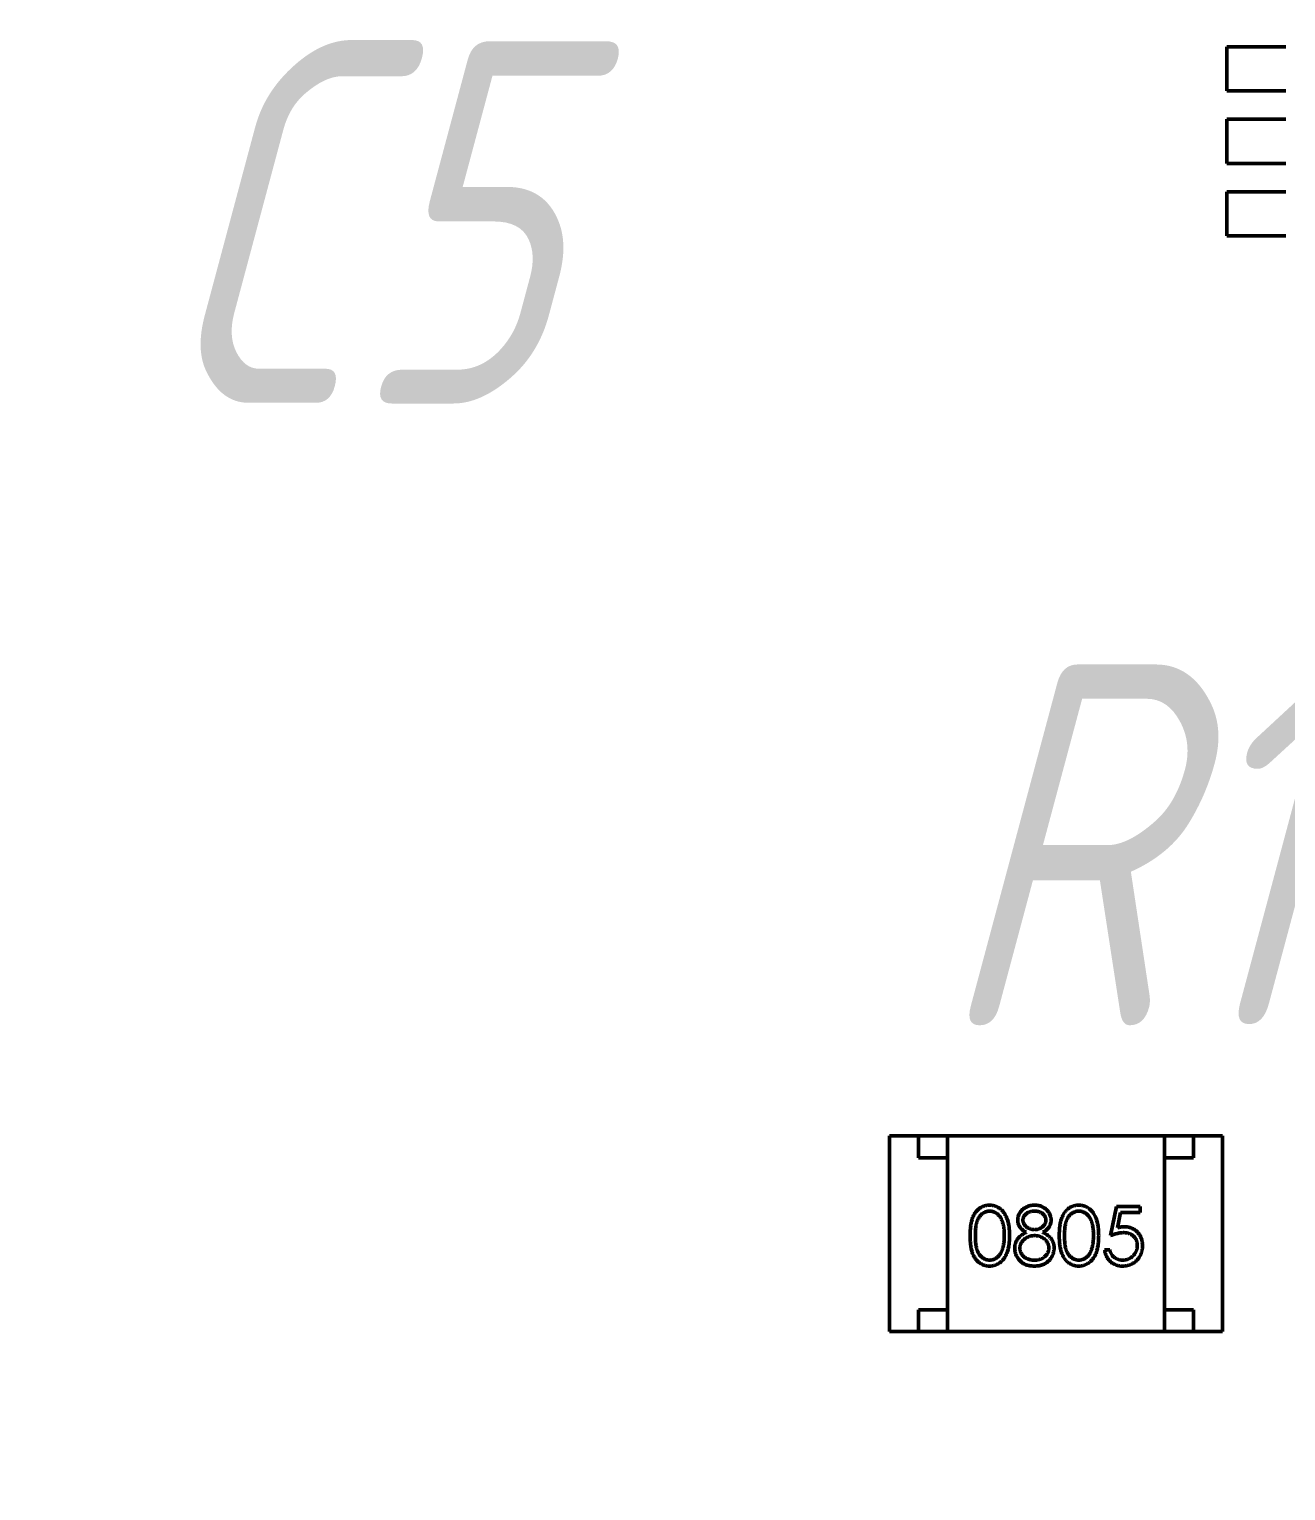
# Model space of a CAD drawing. Header units: millimetres. Extents: x -194 to 1085, y -28 to 392.
# Drawn here: x 626.27 to 643.62, y 282.15 to 302.32 of the extents above; entities that cross this region are included whole.
import ezdxf

# ---------------------------------------------------------------- set-up
doc = ezdxf.new("R2010")
doc.units = ezdxf.units.MM
doc.layers.add('Tonk', color=7, linetype='Continuous', lineweight=15)
doc.layers.add('Видимый контур (ГОСТ)', color=7, linetype='Continuous', lineweight=50)
doc.styles.get("Standard").update_dxf_attribs({"font": '', "width": 0.8, "oblique": 15})
doc.styles.get('Standard').set_extended_font_data('GOST type B')
doc.dimstyles.new('ISO-25', dxfattribs={"dimtxt": 3.5, "dimasz": 4, "dimexe": 1.25, "dimexo": 0, "dimtad": 1, "dimtxsty": 'Standard', "dimcen": 2.5, "dimadec": 0, "dimazin": 0, "dimtfac": 1, "dimtmove": 0, "dimatfit": 3, "dimfxl": 1, "dimarcsym": 0})

# ---------------------------------------------------------------- blocks, each defined once
blk = doc.blocks.new('*D69')
at = {"layer": 'Defpoints', "color": 0, "transparency": 16777216}
for p in [(604.798, 333.644), (546.471, 226.236), (640.469, 226.236)]:
    blk.add_point(p, dxfattribs=at)
at = {"layer": 'Tonk', "color": 0, "lineweight": -2, "transparency": 16777216}
for p, q in [((604.798, 333.644), (545.221, 333.644)), ((546.471, 329.644), (546.471, 230.236)), ((640.469, 226.236), (545.221, 226.236))]:
    blk.add_line(p, q, dxfattribs=at)
at = {"layer": 'Tonk', "color": 0, "transparency": 16777216}
for points in [[(545.804, 329.644), (547.137, 329.644), (546.471, 333.644)], [(545.804, 230.236), (547.137, 230.236), (546.471, 226.236)]]:
    blk.add_solid(points, dxfattribs=at)
at = {"layer": 'Tonk', "color": 0, "transparency": 16777216, "insert": (540.846, 278.93), "char_height": 10, "attachment_point": 5, "rotation": 90}
blk.add_mtext('57*', dxfattribs=at)

msp = doc.modelspace()

# ---------------------------------------------------------------- linework, layer by layer
at = {"layer": 'Видимый контур (ГОСТ)'}
for p, q in [((642.80785, 301.46991), (642.80785, 302.07791)), ((642.80785, 302.07791), (643.06185, 302.07791)), ((643.06185, 302.07791), (643.52185, 302.07791)), ((643.52185, 302.07791), (643.62018, 302.07791)), ((643.06185, 301.46991), (642.80785, 301.46991)), ((643.52185, 301.46991), (643.06185, 301.46991)), ((643.62018, 301.46991), (643.52185, 301.46991)), ((642.80785, 300.46991), (642.80785, 301.07791)), ((642.80785, 301.07791), (643.06185, 301.07791)), ((643.06185, 301.07791), (643.52185, 301.07791)), ((643.52185, 301.07791), (643.62018, 301.07791)), ((643.06185, 300.46991), (642.80785, 300.46991)), ((643.52185, 300.46991), (643.06185, 300.46991)), ((643.62018, 300.46991), (643.52185, 300.46991)), ((642.80785, 299.46991), (642.80785, 300.07791)), ((642.80785, 300.07791), (643.06185, 300.07791)), ((643.06185, 300.07791), (643.52185, 300.07791)), ((643.52185, 300.07791), (643.62018, 300.07791)), ((643.06185, 299.46991), (642.80785, 299.46991)), ((643.52185, 299.46991), (643.06185, 299.46991)), ((643.62018, 299.46991), (643.52185, 299.46991)), ((638.14784, 284.3461), (638.14784, 287.0461)), ((638.14784, 287.0461), (638.54784, 287.0461)), ((638.94784, 287.0461), (638.54784, 287.0461)), ((638.54784, 287.0461), (638.54784, 286.7461)), ((641.94784, 287.0461), (638.94784, 287.0461)), ((638.94784, 287.0461), (638.94784, 284.3461)), ((642.34784, 287.0461), (641.94784, 287.0461)), ((641.94784, 287.0461), (641.94784, 284.3461)), ((642.74784, 287.0461), (642.34784, 287.0461)), ((642.34784, 286.7461), (642.34784, 287.0461)), ((642.74784, 284.3461), (642.74784, 287.0461)), ((638.54784, 286.7461), (638.94784, 286.7461)), ((638.94784, 284.6461), (638.94784, 286.7461)), ((641.94784, 286.7461), (642.34784, 286.7461)), ((641.94784, 284.6461), (641.94784, 286.7461)), ((641.20107, 285.67045), (641.28312, 286.07045)), ((641.28312, 286.07045), (641.61132, 286.07045)), ((641.61132, 286.07045), (641.61132, 285.9884)), ((641.33921, 285.9884), (641.2961, 285.77798)), ((641.61132, 285.9884), (641.33921, 285.9884)), ((641.11902, 285.47558), (641.19081, 285.47558)), ((638.54784, 284.6461), (638.54784, 284.3461)), ((638.94784, 284.6461), (638.54784, 284.6461)), ((642.34784, 284.6461), (641.94784, 284.6461)), ((642.34784, 284.3461), (642.34784, 284.6461)), ((638.14784, 284.3461), (638.54784, 284.3461)), ((638.54784, 284.3461), (638.94784, 284.3461)), ((641.94784, 284.3461), (638.94784, 284.3461)), ((641.94784, 284.3461), (642.34784, 284.3461)), ((642.74784, 284.3461), (642.34784, 284.3461))]:
    msp.add_line(p, q, dxfattribs=at)
for points, knots in [([(639.26261, 285.67013), (639.26268, 285.68295), (639.26283, 285.70786), (639.26445, 285.74415), (639.26714, 285.7782), (639.27083, 285.81001), (639.27532, 285.83957), (639.28131, 285.86683), (639.28812, 285.89189), (639.29602, 285.91485), (639.30493, 285.93601), (639.31463, 285.95577), (639.3255, 285.97408), (639.33693, 285.99126), (639.34936, 286.00701), (639.36246, 286.02155), (639.37673, 286.03456), (639.39168, 286.04641), (639.40746, 286.0568), (639.4236, 286.06595), (639.44023, 286.07377), (639.45739, 286.07992), (639.47492, 286.08499), (639.49289, 286.08846), (639.51132, 286.09065), (639.52376, 286.09086), (639.53007, 286.09096)], [0, 0, 0, 0, 0.06859462, 0.13324604, 0.19431259, 0.25127922, 0.30451344, 0.35423491, 0.40048059, 0.44341075, 0.48401487, 0.5232523, 0.56104237, 0.59790024, 0.63351849, 0.66831435, 0.70249567, 0.73668535, 0.77029317, 0.80343726, 0.83591295, 0.86846025, 0.90084654, 0.93346652, 0.96625758, 1, 1, 1, 1]), ([(639.53007, 286.09096), (639.53644, 286.09085), (639.54909, 286.09063), (639.56779, 286.0885), (639.58607, 286.08496), (639.60383, 286.07995), (639.62123, 286.07374), (639.63813, 286.06594), (639.65464, 286.05688), (639.67048, 286.04622), (639.68585, 286.03434), (639.70035, 286.02091), (639.71399, 286.00606), (639.72695, 285.98996), (639.73885, 285.97229), (639.75018, 285.95337), (639.76032, 285.93286), (639.77009, 285.91111), (639.77852, 285.8875), (639.78612, 285.86219), (639.79227, 285.83485), (639.79738, 285.80565), (639.80135, 285.77447), (639.80424, 285.74138), (639.80576, 285.70636), (639.80605, 285.68242), (639.8062, 285.67013)], [0, 0, 0, 0, 0.03378812, 0.06719393, 0.09986241, 0.13256661, 0.16515117, 0.19791319, 0.231319, 0.26508328, 0.29925531, 0.33439857, 0.36994282, 0.40628356, 0.44406382, 0.48299771, 0.52335445, 0.56553659, 0.60961292, 0.65639081, 0.70588549, 0.7583245, 0.81383178, 0.87279456, 0.93472223, 1, 1, 1, 1]), ([(639.91902, 285.88568), (639.91939, 285.8942), (639.92014, 285.91134), (639.92622, 285.93685), (639.93612, 285.9619), (639.94959, 285.98638), (639.96636, 286.00946), (639.98649, 286.03015), (640.00948, 286.04828), (640.03523, 286.0635), (640.06294, 286.07588), (640.09218, 286.08443), (640.12244, 286.09001), (640.14303, 286.09064), (640.15347, 286.09096)], [0, 0, 0, 0, 0.07405843, 0.14887035, 0.22666767, 0.30773476, 0.3911572, 0.47392936, 0.55792775, 0.64498929, 0.73336406, 0.82109204, 0.90928721, 1, 1, 1, 1]), ([(640.15347, 286.09096), (640.16364, 286.09063), (640.1837, 286.08998), (640.21319, 286.08454), (640.2414, 286.07546), (640.26824, 286.06314), (640.29323, 286.04797), (640.31531, 286.02959), (640.33481, 286.00899), (640.35095, 285.98592), (640.36424, 285.96154), (640.3735, 285.93602), (640.37943, 285.90993), (640.38018, 285.89228), (640.38055, 285.88343)], [0, 0, 0, 0, 0.08940971, 0.17630576, 0.2626259, 0.34944573, 0.43549826, 0.51892813, 0.60135466, 0.68425642, 0.76580674, 0.84487687, 0.92227979, 1, 1, 1, 1]), ([(640.49337, 285.67013), (640.49345, 285.68295), (640.4936, 285.70786), (640.49522, 285.74415), (640.49791, 285.7782), (640.5016, 285.81001), (640.50608, 285.83957), (640.51208, 285.86683), (640.51889, 285.89189), (640.52679, 285.91485), (640.5357, 285.93601), (640.5454, 285.95577), (640.55627, 285.97408), (640.56769, 285.99126), (640.58013, 286.00701), (640.59323, 286.02155), (640.6075, 286.03456), (640.62245, 286.04641), (640.63823, 286.0568), (640.65437, 286.06595), (640.671, 286.07377), (640.68816, 286.07992), (640.70569, 286.08499), (640.72366, 286.08846), (640.74209, 286.09065), (640.75453, 286.09086), (640.76084, 286.09096)], [0, 0, 0, 0, 0.06859462, 0.13324604, 0.19431259, 0.25127922, 0.30451344, 0.35423491, 0.40048059, 0.44341075, 0.48401487, 0.5232523, 0.56104237, 0.59790024, 0.63351849, 0.66831435, 0.70249567, 0.73668535, 0.77029317, 0.80343726, 0.83591295, 0.86846025, 0.90084654, 0.93346652, 0.96625758, 1, 1, 1, 1]), ([(640.76084, 286.09096), (640.76721, 286.09085), (640.77986, 286.09063), (640.79856, 286.0885), (640.81684, 286.08496), (640.8346, 286.07995), (640.852, 286.07374), (640.8689, 286.06594), (640.88541, 286.05688), (640.90125, 286.04622), (640.91662, 286.03434), (640.93112, 286.02091), (640.94476, 286.00606), (640.95772, 285.98996), (640.96961, 285.97229), (640.98095, 285.95337), (640.99109, 285.93286), (641.00086, 285.91111), (641.00929, 285.8875), (641.01689, 285.86219), (641.02303, 285.83485), (641.02815, 285.80565), (641.03212, 285.77447), (641.035, 285.74138), (641.03653, 285.70636), (641.03682, 285.68242), (641.03696, 285.67013)], [0, 0, 0, 0, 0.03378812, 0.06719393, 0.09986241, 0.13256661, 0.16515117, 0.19791319, 0.231319, 0.26508328, 0.29925531, 0.33439857, 0.36994282, 0.40628356, 0.44406382, 0.48299771, 0.52335445, 0.56553659, 0.60961292, 0.65639081, 0.70588549, 0.7583245, 0.81383178, 0.87279456, 0.93472223, 1, 1, 1, 1]), ([(639.53248, 286.00891), (639.52363, 286.00845), (639.50592, 286.00752), (639.47976, 286.00096), (639.45468, 285.98953), (639.43474, 285.97697), (639.41946, 285.965), (639.4087, 285.95463), (639.39861, 285.94328), (639.38931, 285.93085), (639.3806, 285.91748), (639.37261, 285.90309), (639.3654, 285.88758), (639.35876, 285.87099), (639.35291, 285.8528), (639.34809, 285.83273), (639.34364, 285.81069), (639.34048, 285.78652), (639.33768, 285.7604), (639.33588, 285.73222), (639.33448, 285.70204), (639.33443, 285.68119), (639.3344, 285.67045)], [0, 0, 0, 0, 0.06038662, 0.12088325, 0.18275462, 0.24781103, 0.2812991, 0.31508762, 0.3497024, 0.38485658, 0.4209662, 0.45851119, 0.49717472, 0.53760205, 0.58050302, 0.62746754, 0.67838821, 0.73398322, 0.7937467, 0.85771367, 0.92669786, 1, 1, 1, 1]), ([(639.7344, 285.67045), (639.73427, 285.68007), (639.73403, 285.69888), (639.73309, 285.72642), (639.73066, 285.75259), (639.72796, 285.77748), (639.72399, 285.80097), (639.7197, 285.82324), (639.71394, 285.84403), (639.70779, 285.86365), (639.70074, 285.88189), (639.69299, 285.89883), (639.68471, 285.91456), (639.67572, 285.92902), (639.66612, 285.94228), (639.65566, 285.95408), (639.64476, 285.96479), (639.62949, 285.97701), (639.60949, 285.98947), (639.58461, 286.00094), (639.55872, 286.00752), (639.54122, 286.00845), (639.53248, 286.00891)], [0, 0, 0, 0, 0.0656812, 0.12848646, 0.18817513, 0.24510613, 0.29944842, 0.35082294, 0.39994168, 0.44667174, 0.49125453, 0.53337634, 0.57385275, 0.61252631, 0.64959714, 0.68553204, 0.72010579, 0.75383766, 0.81892542, 0.88049346, 0.94031133, 1, 1, 1, 1]), ([(640.03584, 285.71612), (640.02656, 285.72118), (640.0086, 285.73098), (639.98481, 285.74898), (639.96438, 285.76847), (639.94786, 285.78987), (639.93487, 285.81251), (639.92595, 285.83625), (639.91991, 285.86064), (639.91932, 285.87731), (639.91902, 285.88568)], [0, 0, 0, 0, 0.14586006, 0.2824259, 0.4108504, 0.53502942, 0.65470108, 0.77013343, 0.88455584, 1, 1, 1, 1]), ([(640.14946, 286.00891), (640.14385, 286.00876), (640.13287, 286.00847), (640.11678, 286.00695), (640.10147, 286.00399), (640.08679, 286.00005), (640.07294, 285.99473), (640.05974, 285.98846), (640.0474, 285.98085), (640.03579, 285.97231), (640.02533, 285.96292), (640.01605, 285.95313), (640.00834, 285.94276), (640.00179, 285.93206), (639.99704, 285.92072), (639.99349, 285.90908), (639.99108, 285.89699), (639.9909, 285.88873), (639.99081, 285.88455)], [0, 0, 0, 0, 0.07524331, 0.14720881, 0.21644709, 0.28402504, 0.35065545, 0.41503132, 0.47962983, 0.54465163, 0.60804424, 0.66782757, 0.72511425, 0.78099171, 0.835527, 0.88943815, 0.94407209, 1, 1, 1, 1]), ([(639.99081, 285.88455), (639.99097, 285.88037), (639.99128, 285.87212), (639.99368, 285.85992), (639.99726, 285.84794), (640.00289, 285.83646), (640.00965, 285.82507), (640.01799, 285.81406), (640.02793, 285.8034), (640.03914, 285.79317), (640.05135, 285.7836), (640.06428, 285.77528), (640.07778, 285.76833), (640.0917, 285.76254), (640.10618, 285.75804), (640.12115, 285.75484), (640.13659, 285.75286), (640.14705, 285.75262), (640.15235, 285.7525)], [0, 0, 0, 0, 0.05456395, 0.1078262, 0.16192371, 0.2175097, 0.27449833, 0.33481476, 0.39755495, 0.46475458, 0.53290121, 0.60009721, 0.66535416, 0.73108363, 0.79688349, 0.86329159, 0.93083122, 1, 1, 1, 1]), ([(640.30876, 285.88616), (640.30864, 285.88996), (640.3084, 285.8975), (640.30641, 285.90864), (640.30312, 285.91953), (640.29867, 285.93025), (640.29282, 285.94066), (640.28588, 285.95092), (640.27745, 285.9608), (640.26799, 285.97052), (640.25726, 285.97953), (640.24528, 285.98744), (640.23211, 285.99417), (640.21776, 285.99963), (640.20228, 286.00373), (640.18573, 286.0068), (640.16798, 286.00853), (640.15577, 286.00878), (640.14946, 286.00891)], [0, 0, 0, 0, 0.05090244, 0.10103404, 0.15108382, 0.20306199, 0.25624843, 0.31084671, 0.3687691, 0.43001504, 0.49251965, 0.55604872, 0.62199568, 0.69019237, 0.76138485, 0.83635622, 0.91548701, 1, 1, 1, 1]), ([(640.15235, 285.7525), (640.15915, 285.7527), (640.17268, 285.7531), (640.19263, 285.75679), (640.21203, 285.7626), (640.23067, 285.77054), (640.24806, 285.78051), (640.26357, 285.79245), (640.27705, 285.80608), (640.28838, 285.82119), (640.29716, 285.83727), (640.30399, 285.85341), (640.30798, 285.86978), (640.3085, 285.88074), (640.30876, 285.88616)], [0, 0, 0, 0, 0.08968994, 0.17849401, 0.26683775, 0.35655818, 0.44533425, 0.53080584, 0.61407622, 0.69770709, 0.77914195, 0.85535359, 0.92855682, 1, 1, 1, 1]), ([(640.38055, 285.88343), (640.38023, 285.87475), (640.37958, 285.8577), (640.37417, 285.83285), (640.36504, 285.80958), (640.35259, 285.78762), (640.33635, 285.76737), (640.31656, 285.74858), (640.29336, 285.73109), (640.27592, 285.72122), (640.26693, 285.71612)], [0, 0, 0, 0, 0.12190404, 0.23941261, 0.3554101, 0.47209073, 0.59285898, 0.71870347, 0.85489238, 1, 1, 1, 1]), ([(640.76325, 286.00891), (640.7544, 286.00845), (640.73669, 286.00752), (640.71053, 286.00096), (640.68545, 285.98953), (640.66551, 285.97697), (640.65023, 285.965), (640.63946, 285.95463), (640.62937, 285.94328), (640.62008, 285.93085), (640.61137, 285.91748), (640.60338, 285.90309), (640.59617, 285.88758), (640.58953, 285.87099), (640.58368, 285.8528), (640.57886, 285.83273), (640.5744, 285.81069), (640.57125, 285.78652), (640.56845, 285.7604), (640.56665, 285.73222), (640.56525, 285.70204), (640.5652, 285.68119), (640.56517, 285.67045)], [0, 0, 0, 0, 0.06038662, 0.12088325, 0.18275462, 0.24781103, 0.2812991, 0.31508762, 0.3497024, 0.38485658, 0.4209662, 0.45851119, 0.49717472, 0.53760205, 0.58050302, 0.62746754, 0.67838821, 0.73398322, 0.7937467, 0.85771367, 0.92669786, 1, 1, 1, 1]), ([(640.96517, 285.67045), (640.96504, 285.68007), (640.9648, 285.69888), (640.96386, 285.72642), (640.96143, 285.75259), (640.95873, 285.77748), (640.95476, 285.80097), (640.95047, 285.82324), (640.94471, 285.84403), (640.93855, 285.86365), (640.93151, 285.88189), (640.92376, 285.89883), (640.91548, 285.91456), (640.90649, 285.92902), (640.89689, 285.94228), (640.88643, 285.95408), (640.87553, 285.96479), (640.86025, 285.97701), (640.84026, 285.98947), (640.81538, 286.00094), (640.78949, 286.00752), (640.77199, 286.00845), (640.76325, 286.00891)], [0, 0, 0, 0, 0.0656812, 0.12848646, 0.18817513, 0.24510613, 0.29944842, 0.35082294, 0.39994168, 0.44667174, 0.49125453, 0.53337634, 0.57385275, 0.61252631, 0.64959714, 0.68553204, 0.72010579, 0.75383766, 0.81892542, 0.88049346, 0.94031133, 1, 1, 1, 1]), ([(639.53007, 285.24994), (639.52376, 285.25004), (639.51132, 285.25025), (639.49289, 285.25243), (639.47499, 285.25593), (639.45756, 285.26082), (639.44048, 285.26681), (639.424, 285.27462), (639.40793, 285.28361), (639.39232, 285.29385), (639.37746, 285.30558), (639.36327, 285.31855), (639.3501, 285.3331), (639.33784, 285.34898), (639.32619, 285.36605), (639.31547, 285.38455), (639.30556, 285.4044), (639.2965, 285.42573), (639.28846, 285.44885), (639.28137, 285.47403), (639.27576, 285.50148), (639.27097, 285.53099), (639.2671, 285.56269), (639.26446, 285.59659), (639.26283, 285.63267), (639.26268, 285.65741), (639.26261, 285.67013)], [0, 0, 0, 0, 0.03378715, 0.06662166, 0.09928488, 0.13136117, 0.16358519, 0.19610393, 0.22890225, 0.26215806, 0.29599122, 0.33021785, 0.36505983, 0.40095074, 0.43762038, 0.47570753, 0.51538069, 0.55641354, 0.59976483, 0.64642416, 0.69643144, 0.74978152, 0.80657331, 0.86743553, 0.93188675, 1, 1, 1, 1]), ([(639.3344, 285.67045), (639.33443, 285.65977), (639.33448, 285.63903), (639.33586, 285.60889), (639.33775, 285.58078), (639.34018, 285.55467), (639.3438, 285.53063), (639.34784, 285.50852), (639.35277, 285.48843), (639.3586, 285.47024), (639.36523, 285.45363), (639.37248, 285.43818), (639.38026, 285.4237), (639.38898, 285.41032), (639.39847, 285.398), (639.40852, 285.38652), (639.41951, 285.37628), (639.43471, 285.364), (639.45477, 285.35131), (639.48006, 285.34026), (639.50604, 285.33331), (639.52368, 285.33243), (639.53248, 285.33199)], [0, 0, 0, 0, 0.07295107, 0.14158369, 0.20592646, 0.26530136, 0.32059723, 0.3718165, 0.41878977, 0.46169873, 0.50213358, 0.54080432, 0.57818053, 0.61429687, 0.64967824, 0.68429946, 0.71835895, 0.75208086, 0.81765244, 0.87972208, 0.93996556, 1, 1, 1, 1]), ([(639.8062, 285.67013), (639.80605, 285.6579), (639.80576, 285.63406), (639.80425, 285.59919), (639.80129, 285.56628), (639.79759, 285.53524), (639.79245, 285.5062), (639.78614, 285.47905), (639.77914, 285.4537), (639.77049, 285.43033), (639.76102, 285.40863), (639.75073, 285.38836), (639.73969, 285.36935), (639.72767, 285.35175), (639.71486, 285.33543), (639.70098, 285.32069), (639.68643, 285.30717), (639.67102, 285.29513), (639.65493, 285.2846), (639.63848, 285.27518), (639.62139, 285.26758), (639.60403, 285.26106), (639.58618, 285.25608), (639.56783, 285.25263), (639.5491, 285.25021), (639.53644, 285.25003), (639.53007, 285.24994)], [0, 0, 0, 0, 0.06506329, 0.12677317, 0.18551576, 0.24076468, 0.2929798, 0.34225037, 0.38891929, 0.43277566, 0.47462843, 0.51477469, 0.55360589, 0.59142641, 0.62802812, 0.66380363, 0.69898434, 0.73359149, 0.76762847, 0.80120835, 0.83426384, 0.86698069, 0.89971974, 0.93270191, 0.96617588, 1, 1, 1, 1]), ([(639.70411, 285.46933), (639.70652, 285.47647), (639.71142, 285.49096), (639.71773, 285.51344), (639.7227, 285.53703), (639.72717, 285.56159), (639.73023, 285.58729), (639.73268, 285.61406), (639.73413, 285.64191), (639.73431, 285.66083), (639.7344, 285.67045)], [0, 0, 0, 0, 0.11058834, 0.22454175, 0.34250349, 0.4643241, 0.59075603, 0.72222748, 0.85884284, 1, 1, 1, 1]), ([(639.87799, 285.49689), (639.87812, 285.50251), (639.87838, 285.5136), (639.88019, 285.52999), (639.88309, 285.54595), (639.88704, 285.56152), (639.89239, 285.5766), (639.89884, 285.59127), (639.90637, 285.60553), (639.91507, 285.61946), (639.9252, 285.63287), (639.93667, 285.64599), (639.9497, 285.65861), (639.96416, 285.67089), (639.97988, 285.68305), (639.99726, 285.69442), (640.01585, 285.70582), (640.02906, 285.71263), (640.03584, 285.71612)], [0, 0, 0, 0, 0.05885359, 0.11631546, 0.17267484, 0.22878039, 0.28458036, 0.34025651, 0.39662981, 0.45350726, 0.51231819, 0.57264844, 0.63602194, 0.70236295, 0.77148306, 0.84418448, 0.92006979, 1, 1, 1, 1]), ([(640.15411, 285.67045), (640.147, 285.67032), (640.13304, 285.67008), (640.11259, 285.66731), (640.09297, 285.66347), (640.07424, 285.65763), (640.0564, 285.65004), (640.03937, 285.64091), (640.02326, 285.63012), (640.00831, 285.61781), (639.99466, 285.60454), (639.98269, 285.59049), (639.97251, 285.57593), (639.96432, 285.56066), (639.9576, 285.54501), (639.95319, 285.5286), (639.95036, 285.51174), (639.94998, 285.50027), (639.94978, 285.49449)], [0, 0, 0, 0, 0.07126869, 0.13981179, 0.20649743, 0.27153524, 0.33608183, 0.40052839, 0.46498384, 0.53005031, 0.59442341, 0.65558271, 0.71484911, 0.77211506, 0.82899921, 0.88512216, 0.94207935, 1, 1, 1, 1]), ([(640.34978, 285.50202), (640.34958, 285.50748), (640.34917, 285.51824), (640.34658, 285.53419), (640.34203, 285.54959), (640.33578, 285.56465), (640.32746, 285.57904), (640.31767, 285.59314), (640.30586, 285.60657), (640.2925, 285.61943), (640.27795, 285.63132), (640.26249, 285.64184), (640.24622, 285.6507), (640.2292, 285.6579), (640.21144, 285.66357), (640.19298, 285.66752), (640.17378, 285.67001), (640.16074, 285.6703), (640.15411, 285.67045)], [0, 0, 0, 0, 0.05733943, 0.11306333, 0.16918145, 0.22577456, 0.2838263, 0.34345428, 0.40590696, 0.47139226, 0.53800283, 0.60306356, 0.66760183, 0.73222544, 0.79700481, 0.86304799, 0.93035699, 1, 1, 1, 1]), ([(640.26693, 285.71612), (640.27348, 285.71271), (640.28625, 285.70605), (640.30444, 285.69533), (640.32106, 285.68403), (640.33658, 285.67268), (640.35072, 285.66086), (640.36333, 285.64851), (640.37471, 285.63594), (640.38463, 285.62294), (640.39336, 285.60954), (640.40091, 285.59572), (640.40736, 285.58149), (640.41247, 285.56671), (640.41668, 285.55159), (640.41958, 285.53593), (640.42114, 285.51984), (640.42143, 285.50897), (640.42158, 285.50346)], [0, 0, 0, 0, 0.07952483, 0.15509998, 0.22721982, 0.2959105, 0.36205588, 0.42552012, 0.48581272, 0.54449471, 0.60145964, 0.65784059, 0.71397447, 0.76946795, 0.82612997, 0.88288536, 0.94070088, 1, 1, 1, 1]), ([(640.76084, 285.24994), (640.75453, 285.25004), (640.74209, 285.25025), (640.72366, 285.25243), (640.70576, 285.25593), (640.68832, 285.26082), (640.67125, 285.26681), (640.65477, 285.27462), (640.6387, 285.28361), (640.62309, 285.29385), (640.60823, 285.30558), (640.59404, 285.31855), (640.58087, 285.3331), (640.56861, 285.34898), (640.55696, 285.36605), (640.54624, 285.38455), (640.53633, 285.4044), (640.52727, 285.42573), (640.51923, 285.44885), (640.51214, 285.47403), (640.50653, 285.50148), (640.50174, 285.53099), (640.49787, 285.56269), (640.49523, 285.59659), (640.49359, 285.63267), (640.49345, 285.65741), (640.49337, 285.67013)], [0, 0, 0, 0, 0.03378715, 0.06662166, 0.09928488, 0.13136117, 0.16358519, 0.19610393, 0.22890225, 0.26215806, 0.29599122, 0.33021785, 0.36505983, 0.40095074, 0.43762038, 0.47570753, 0.51538069, 0.55641354, 0.59976483, 0.64642416, 0.69643144, 0.74978152, 0.80657331, 0.86743553, 0.93188675, 1, 1, 1, 1]), ([(640.56517, 285.67045), (640.5652, 285.65977), (640.56525, 285.63903), (640.56663, 285.60889), (640.56852, 285.58078), (640.57095, 285.55467), (640.57456, 285.53063), (640.57861, 285.50852), (640.58354, 285.48843), (640.58936, 285.47024), (640.596, 285.45363), (640.60325, 285.43818), (640.61103, 285.4237), (640.61975, 285.41032), (640.62924, 285.398), (640.63929, 285.38652), (640.65028, 285.37628), (640.66548, 285.364), (640.68554, 285.35131), (640.71083, 285.34026), (640.73681, 285.33331), (640.75444, 285.33243), (640.76325, 285.33199)], [0, 0, 0, 0, 0.07295107, 0.14158369, 0.20592646, 0.26530136, 0.32059723, 0.3718165, 0.41878977, 0.46169873, 0.50213358, 0.54080432, 0.57818053, 0.61429687, 0.64967824, 0.68429946, 0.71835895, 0.75208086, 0.81765244, 0.87972208, 0.93996556, 1, 1, 1, 1]), ([(641.03696, 285.67013), (641.03682, 285.6579), (641.03653, 285.63406), (641.03502, 285.59919), (641.03206, 285.56628), (641.02835, 285.53524), (641.02322, 285.5062), (641.01691, 285.47905), (641.00991, 285.4537), (641.00126, 285.43033), (640.99179, 285.40863), (640.9815, 285.38836), (640.97046, 285.36935), (640.95844, 285.35175), (640.94563, 285.33543), (640.93175, 285.32069), (640.9172, 285.30717), (640.90179, 285.29513), (640.8857, 285.2846), (640.86925, 285.27518), (640.85215, 285.26758), (640.8348, 285.26106), (640.81695, 285.25608), (640.7986, 285.25263), (640.77987, 285.25021), (640.76721, 285.25003), (640.76084, 285.24994)], [0, 0, 0, 0, 0.06506329, 0.12677317, 0.18551576, 0.24076468, 0.2929798, 0.34225037, 0.38891929, 0.43277566, 0.47462843, 0.51477469, 0.55360589, 0.59142641, 0.62802812, 0.66380363, 0.69898434, 0.73359149, 0.76762847, 0.80120835, 0.83426384, 0.86698069, 0.89971974, 0.93270191, 0.96617588, 1, 1, 1, 1]), ([(640.93488, 285.46933), (640.93729, 285.47647), (640.94219, 285.49096), (640.9485, 285.51344), (640.95347, 285.53703), (640.95794, 285.56159), (640.961, 285.58729), (640.96345, 285.61406), (640.9649, 285.64191), (640.96508, 285.66083), (640.96517, 285.67045)], [0, 0, 0, 0, 0.11058834, 0.22454175, 0.34250349, 0.4643241, 0.59075603, 0.72222748, 0.85884284, 1, 1, 1, 1]), ([(641.37735, 285.71148), (641.36418, 285.71119), (641.3372, 285.71062), (641.25672, 285.69185), (641.21899, 285.67734), (641.20107, 285.67045)], [0, 0, 0, 0, 0.00197624802, 0.00197624802, 0.00394007396, 0.00394007396, 0.00394007396, 0.00394007396]), ([(641.2961, 285.77798), (641.30457, 285.78032), (641.32098, 285.78485), (641.3452, 285.78988), (641.36819, 285.79291), (641.38311, 285.79333), (641.39033, 285.79353)], [0, 0, 0, 0, 0.27506837, 0.53290146, 0.77397346, 1, 1, 1, 1]), ([(641.5703, 285.53487), (641.57015, 285.54129), (641.56985, 285.55385), (641.56745, 285.57223), (641.56326, 285.58962), (641.55745, 285.6061), (641.55007, 285.62169), (641.54105, 285.63642), (641.53023, 285.65007), (641.51787, 285.66266), (641.50432, 285.67428), (641.48936, 285.68419), (641.4733, 285.69252), (641.45634, 285.69972), (641.43806, 285.70488), (641.41883, 285.70876), (641.39845, 285.71101), (641.38451, 285.71132), (641.37735, 285.71148)], [0, 0, 0, 0, 0.06535138, 0.12791603, 0.18836021, 0.24721608, 0.30563013, 0.36376984, 0.42266091, 0.48268729, 0.54330022, 0.60411796, 0.66496489, 0.72741349, 0.79146763, 0.85805544, 0.92703681, 1, 1, 1, 1]), ([(641.39033, 285.79353), (641.39926, 285.79333), (641.41683, 285.79295), (641.44253, 285.7893), (641.46706, 285.78356), (641.49038, 285.77553), (641.51252, 285.76526), (641.53328, 285.75244), (641.55297, 285.73746), (641.57124, 285.72024), (641.58782, 285.70129), (641.6024, 285.68091), (641.61478, 285.6593), (641.62473, 285.63626), (641.63268, 285.61204), (641.63797, 285.58639), (641.6415, 285.55954), (641.64189, 285.54119), (641.64209, 285.53183)], [0, 0, 0, 0, 0.06580765, 0.12939427, 0.19089406, 0.25128107, 0.31081496, 0.37037099, 0.43076826, 0.49288125, 0.55510395, 0.61606705, 0.67725603, 0.73825981, 0.80076213, 0.86477758, 0.93104529, 1, 1, 1, 1]), ([(639.53248, 285.33199), (639.54134, 285.33235), (639.55904, 285.33308), (639.58489, 285.34012), (639.61, 285.35075), (639.62967, 285.3633), (639.64464, 285.37527), (639.65536, 285.38546), (639.66521, 285.39688), (639.67454, 285.4092), (639.6831, 285.42266), (639.69089, 285.43719), (639.69799, 285.45283), (639.70204, 285.46375), (639.70411, 285.46933)], [0, 0, 0, 0, 0.1128134, 0.22539388, 0.33959481, 0.45967541, 0.52173519, 0.58392584, 0.64817414, 0.71388104, 0.78100445, 0.85145093, 0.92405069, 1, 1, 1, 1]), ([(640.14866, 285.24994), (640.13792, 285.2502), (640.11701, 285.25071), (640.08657, 285.25419), (640.0582, 285.26027), (640.03173, 285.2686), (640.00732, 285.27944), (639.98504, 285.29293), (639.96456, 285.30852), (639.94652, 285.32668), (639.9305, 285.34612), (639.91642, 285.36617), (639.90473, 285.38685), (639.89482, 285.40783), (639.88724, 285.42942), (639.88199, 285.4515), (639.87866, 285.47404), (639.87821, 285.48924), (639.87799, 285.49689)], [0, 0, 0, 0, 0.07855643, 0.15286284, 0.22355969, 0.29037494, 0.35540307, 0.41829116, 0.48038856, 0.54307262, 0.60492394, 0.66439831, 0.72194255, 0.77837489, 0.83382994, 0.88886124, 0.94408894, 1, 1, 1, 1]), ([(639.94978, 285.49449), (639.9501, 285.48731), (639.95071, 285.47305), (639.95562, 285.45199), (639.96349, 285.43159), (639.97447, 285.41204), (639.98806, 285.39376), (640.00477, 285.37783), (640.02357, 285.36368), (640.04509, 285.35223), (640.06859, 285.34309), (640.09408, 285.33679), (640.12118, 285.33262), (640.13989, 285.3322), (640.14946, 285.33199)], [0, 0, 0, 0, 0.07489821, 0.14859629, 0.22447123, 0.30232274, 0.38191862, 0.4611487, 0.54241712, 0.62671608, 0.71459683, 0.80490292, 0.90012725, 1, 1, 1, 1]), ([(640.14946, 285.33199), (640.15695, 285.33213), (640.17153, 285.33241), (640.19281, 285.33488), (640.21289, 285.3388), (640.23173, 285.34451), (640.24955, 285.35147), (640.26604, 285.36042), (640.28162, 285.3706), (640.29553, 285.38269), (640.3082, 285.39559), (640.31925, 285.40926), (640.32884, 285.42331), (640.33637, 285.43807), (640.34238, 285.45324), (640.34671, 285.46897), (640.34938, 285.48532), (640.34965, 285.4964), (640.34978, 285.50202)], [0, 0, 0, 0, 0.07655893, 0.14916135, 0.21882685, 0.28556714, 0.35031311, 0.41412515, 0.47717916, 0.54036802, 0.60220239, 0.66203365, 0.71993441, 0.77590743, 0.83111486, 0.88666745, 0.94255236, 1, 1, 1, 1]), ([(640.42158, 285.50346), (640.4214, 285.49576), (640.42105, 285.48052), (640.41801, 285.45801), (640.41346, 285.43616), (640.40682, 285.41496), (640.3982, 285.39453), (640.38757, 285.37485), (640.37555, 285.3556), (640.36589, 285.34375), (640.361, 285.33776)], [0, 0, 0, 0, 0.12815819, 0.25367314, 0.37732531, 0.49938455, 0.62291837, 0.74583939, 0.87139529, 1, 1, 1, 1]), ([(640.76325, 285.33199), (640.77211, 285.33235), (640.7898, 285.33308), (640.81566, 285.34012), (640.84077, 285.35075), (640.86044, 285.3633), (640.87541, 285.37527), (640.88613, 285.38546), (640.89598, 285.39688), (640.90531, 285.4092), (640.91387, 285.42266), (640.92166, 285.43719), (640.92876, 285.45283), (640.93281, 285.46375), (640.93488, 285.46933)], [0, 0, 0, 0, 0.1128134, 0.22539388, 0.33959481, 0.45967541, 0.52173519, 0.58392584, 0.64817414, 0.71388104, 0.78100445, 0.85145093, 0.92405069, 1, 1, 1, 1]), ([(641.36309, 285.24994), (641.35511, 285.2501), (641.33943, 285.25041), (641.31646, 285.25366), (641.29435, 285.25831), (641.27329, 285.26531), (641.25309, 285.27409), (641.23402, 285.28518), (641.2156, 285.29774), (641.19857, 285.31257), (641.18276, 285.32878), (641.16861, 285.34637), (641.15601, 285.36505), (641.14516, 285.38492), (641.1359, 285.40591), (641.12863, 285.42811), (641.12276, 285.4514), (641.12028, 285.46743), (641.11902, 285.47558)], [0, 0, 0, 0, 0.06542114, 0.12870837, 0.19023614, 0.2507244, 0.31063718, 0.37076641, 0.43161474, 0.49352297, 0.55588346, 0.61734237, 0.67866804, 0.74071136, 0.80298536, 0.86680258, 0.93234717, 1, 1, 1, 1]), ([(641.19081, 285.47558), (641.19258, 285.46795), (641.19597, 285.45329), (641.20343, 285.43269), (641.21254, 285.41433), (641.22337, 285.39797), (641.2363, 285.3837), (641.25105, 285.37099), (641.26758, 285.35952), (641.28596, 285.34996), (641.30535, 285.34181), (641.32564, 285.33638), (641.34628, 285.33256), (641.36024, 285.33218), (641.36725, 285.33199)], [0, 0, 0, 0, 0.09468725, 0.18199416, 0.26437695, 0.34217986, 0.41861761, 0.49650908, 0.57736909, 0.66151059, 0.74673255, 0.83125798, 0.91520562, 1, 1, 1, 1]), ([(641.64209, 285.53183), (641.64194, 285.52531), (641.64164, 285.51236), (641.6401, 285.49313), (641.63715, 285.4743), (641.63318, 285.45588), (641.62802, 285.4379), (641.62179, 285.4203), (641.61415, 285.40321), (641.60578, 285.38645), (641.59635, 285.3704), (641.58589, 285.3554), (641.57483, 285.34121), (641.56294, 285.32798), (641.55009, 285.31581), (641.53645, 285.30462), (641.52212, 285.29423), (641.50689, 285.28505), (641.49108, 285.2766), (641.47448, 285.26967), (641.45746, 285.26347), (641.43978, 285.25853), (641.42147, 285.25466), (641.40251, 285.25203), (641.383, 285.25012), (641.36977, 285.25), (641.36309, 285.24994)], [0, 0, 0, 0, 0.04401447, 0.08743412, 0.1301184, 0.17255369, 0.21455476, 0.25629809, 0.29843823, 0.340849, 0.38271519, 0.42392405, 0.46424624, 0.50407367, 0.54386191, 0.58356672, 0.62309432, 0.66322906, 0.70355126, 0.74393789, 0.78454125, 0.82575011, 0.86775736, 0.91074516, 0.95491445, 1, 1, 1, 1]), ([(641.36725, 285.33199), (641.3741, 285.33218), (641.38758, 285.33255), (641.40743, 285.33539), (641.42658, 285.33977), (641.44487, 285.34632), (641.46259, 285.35429), (641.47932, 285.36451), (641.49553, 285.37627), (641.51071, 285.38974), (641.52462, 285.40459), (641.5369, 285.42048), (641.54714, 285.43742), (641.55576, 285.45512), (641.56231, 285.47379), (641.56698, 285.49334), (641.56973, 285.5138), (641.57011, 285.52776), (641.5703, 285.53487)], [0, 0, 0, 0, 0.0642073, 0.12642469, 0.18768028, 0.24821642, 0.30830506, 0.36966099, 0.43169855, 0.49594689, 0.55975802, 0.62229541, 0.68391064, 0.74509241, 0.80674023, 0.86908662, 0.93329, 1, 1, 1, 1]), ([(640.361, 285.33776), (640.35464, 285.33077), (640.34199, 285.31687), (640.32033, 285.29882), (640.29655, 285.28365), (640.27076, 285.2713), (640.24301, 285.26168), (640.21332, 285.25476), (640.18162, 285.2508), (640.15984, 285.25023), (640.14866, 285.24994)], [0, 0, 0, 0, 0.11928345, 0.23709288, 0.35479604, 0.4745763, 0.59746007, 0.72492615, 0.8588832, 1, 1, 1, 1])]:
    msp.add_open_spline(points, degree=3, knots=knots, dxfattribs=at)

# ---------------------------------------------------------------- texts
at = {"layer": 'Tonk', "char_height": 5, "attachment_point": 1}
for s, insert in [('C5', (627.96062, 302.15508)), ('R11', (638.79104, 293.5734))]:
    msp.add_mtext_dynamic_manual_height_columns(s, width=12.8256962, gutter_width=40, heights=[0], dxfattribs=dict(at, insert=insert))

# ---------------------------------------------------------------- dimensions: what is measured, and where the dimension line sits
at = {"layer": 'Tonk'}
dim = msp.add_linear_dim(base=(546.47071, 226.23588), p1=(604.79784, 333.6441), p2=(640.46936, 226.23588), angle=90, text='57*', dimstyle='ISO-25', override={"dimtxt": 10}, dxfattribs=at)
dim.commit()
dim.dimension.update_dxf_attribs({"geometry": '*D69', "text_midpoint": (546.47071, 278.9297), "dimtype": 160})

doc.saveas('drawing.dxf')
